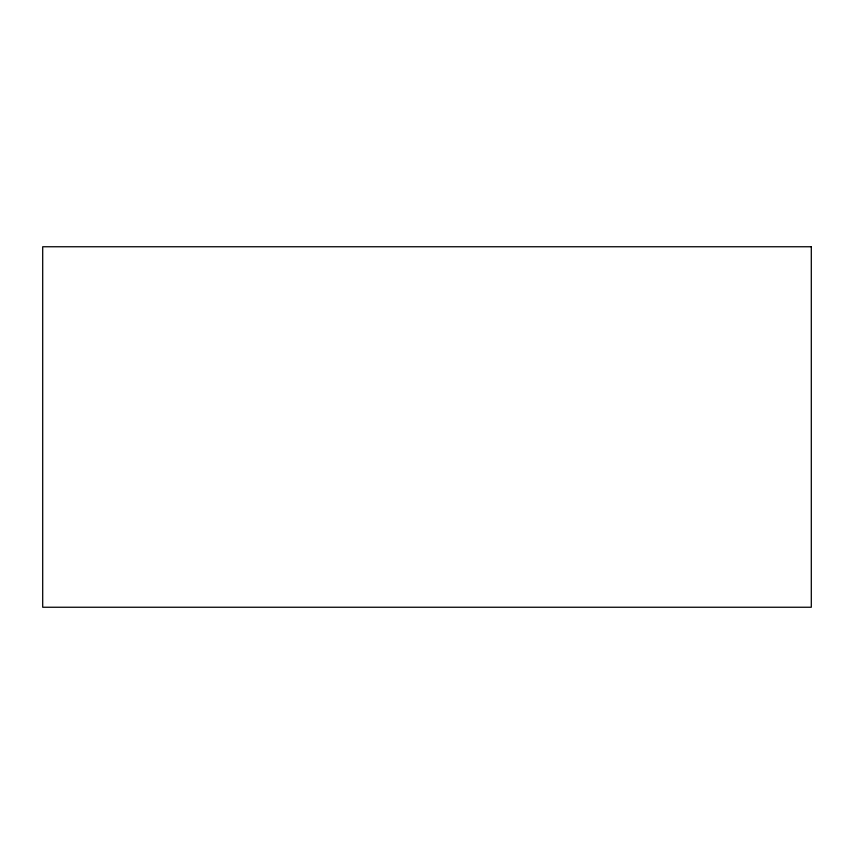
<?xml version="1.0" encoding="UTF-8"?>
<svg xmlns="http://www.w3.org/2000/svg" width="854" height="854" viewBox="0 0 854 854"><rect width="100%" height="100%" fill="white"/><g stroke="black" fill="none" stroke-linecap="round" stroke-linejoin="round"><path stroke-width="1.28" d="M811.3 246.753L42.7 246.753L42.7 607.247L811.3 607.247L811.3 246.753"/></g></svg>
